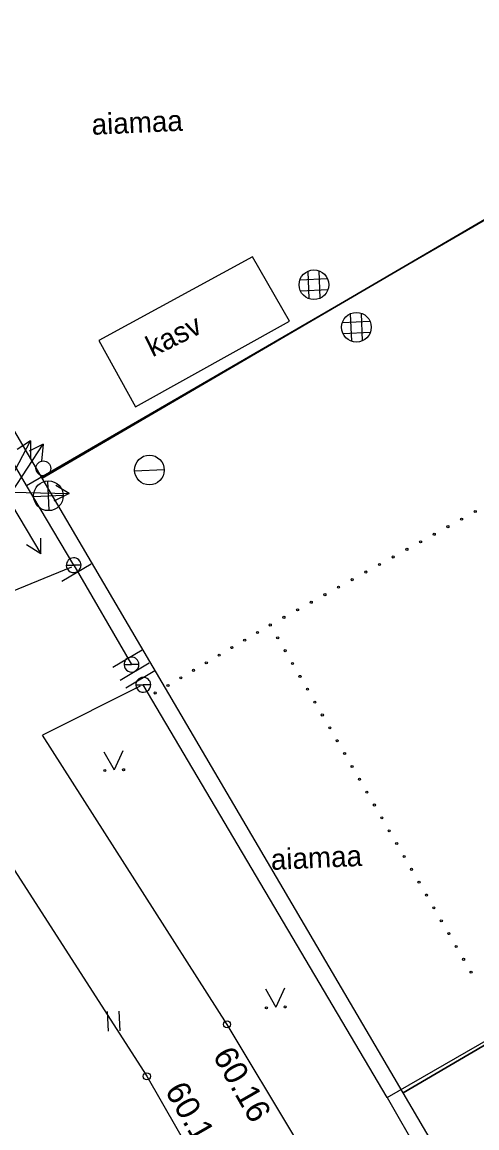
# Model space of a CAD drawing. Extents: x 641437 to 641812, y 6456733 to 6457073.
# Drawn here: x 641665.82 to 641681.13, y 6456919.96 to 6456957.16 of the extents above; entities that cross this region are included whole.
import ezdxf

# ---------------------------------------------------------------- set-up
doc = ezdxf.new("R2010")
doc.units = 0
for name, color, linetype in [('Level 1', 7, 'Continuous'), ('Level 10', 7, 'Continuous'), ('Level 11', 7, 'Continuous'), ('Level 12', 7, 'Continuous'), ('Level 13', 7, 'Continuous'), ('Level 15', 7, 'Continuous'), ('Level 16', 7, 'Continuous'), ('Level 22', 7, 'Continuous'), ('Level 25', 7, 'Continuous'), ('Level 26', 7, 'Continuous'), ('Level 30', 7, 'Continuous'), ('Level 4', 7, 'Continuous'), ('Level 40', 7, 'Continuous'), ('Level 49', 7, 'Continuous'), ('Level 5', 7, 'Continuous'), ('Level 54', 7, 'Continuous'), ('Level 6', 7, 'Continuous'), ('Level 63', 7, 'Continuous'), ('Level 8', 7, 'Continuous')]:
    doc.layers.add(name, color=color, linetype=linetype)

# ---------------------------------------------------------------- blocks, each defined once
blk = doc.blocks.new('AAP2')
at = {"layer": 'Level 6'}
blk.add_circle((0, 0), 34.5, dxfattribs=at)
blk = doc.blocks.new('NOOL3')
at = {"layer": 'Level 11'}
for p, q in [((0, 0), (1924.78, -0.19)), ((1924.78, -0.19), (1467.36, 264.49)), ((1924.78, -0.19), (1419.83, -264.81))]:
    blk.add_line(p, q, dxfattribs=at)
blk = doc.blocks.new('KMURU2')
at = {"layer": 'Level 6'}
for p in [(-318, 628), (318, 628), (0, 0), (0, 0)]:
    blk.add_line(p, (0, 0), dxfattribs=at)
for centre in [(-318, -8), (318, -8)]:
    blk.add_circle(centre, 34.5, dxfattribs=at)
blk = doc.blocks.new('KHEIN3')
at = {"layer": 'Level 6'}
for p, q in [((-210.89, 335.09), (-210.89, -326.54)), ((182.28, 335.09), (182.28, -326.54))]:
    blk.add_line(p, q, dxfattribs=at)
blk = doc.blocks.new('PM5')
at = {"layer": 'Level 11'}
for p, q in [((0, 0), (-250, 0)), ((-250, 0), (0, 0)), ((250, 0), (0, 0)), ((0, 0), (250, 0))]:
    blk.add_line(p, q, dxfattribs=at)
for start, end in [(0, 180), (180, 0)]:
    blk.add_arc((0, 0), 250, start, end, dxfattribs=at)
blk = doc.blocks.new('PP3')
at = {"layer": 'Level 11'}
blk.add_circle((0, 0), 250, dxfattribs=at)
blk = doc.blocks.new('OK3')
at = {"layer": 'Level 13'}
for p, q in [((0, -500), (0, 500)), ((-500, 0), (500, 0)), ((-500, 0), (-500, 0)), ((-500, 0), (-500, 0))]:
    blk.add_line(p, q, dxfattribs=at)
blk.add_circle((0, 0), 500, dxfattribs=at)
blk = doc.blocks.new('OV2')
at = {"layer": 'Level 22'}
blk.add_line((-500, 0), (500, 0), dxfattribs=at)
blk.add_circle((0, 0), 500, dxfattribs=at)
blk = doc.blocks.new('OD')
at = {"layer": 'Level 26'}
for p, q in [((-189, 458), (-189, -461)), ((190, -466), (190, 461)), ((-464, 187), (462, 187)), ((459, -195), (-456, -195))]:
    blk.add_line(p, q, dxfattribs=at)
blk.add_circle((0, 0), 500, dxfattribs=at)
blk = doc.blocks.new('AAP3')
at = {"layer": 'Level 6'}
blk.add_circle((0, 0), 34.5, dxfattribs=at)
blk = doc.blocks.new('KMURU4')
at = {"layer": 'Level 6'}
for p in [(-318, 628), (318, 628), (0, 0), (0, 0)]:
    blk.add_line(p, (0, 0), dxfattribs=at)
for centre in [(-318, -8), (318, -8)]:
    blk.add_circle(centre, 34.5, dxfattribs=at)
blk = doc.blocks.new('KHEIN5')
at = {"layer": 'Level 6'}
for p, q in [((-210.89, 335.09), (-210.89, -326.54)), ((182.28, 335.09), (182.28, -326.54))]:
    blk.add_line(p, q, dxfattribs=at)
blk = doc.blocks.new('PM6')
at = {"layer": 'Level 12'}
for p, q in [((0, 0), (-250, 0)), ((-250, 0), (0, 0)), ((250, 0), (0, 0)), ((0, 0), (250, 0))]:
    blk.add_line(p, q, dxfattribs=at)
for start, end in [(0, 180), (180, 0)]:
    blk.add_arc((0, 0), 250, start, end, dxfattribs=at)
blk = doc.blocks.new('PP4')
at = {"layer": 'Level 12'}
blk.add_circle((0, 0), 250, dxfattribs=at)
blk = doc.blocks.new('OK4')
at = {"layer": 'Level 15'}
for p, q in [((0, -500), (0, 500)), ((-500, 0), (500, 0)), ((-500, 0), (-500, 0)), ((-500, 0), (-500, 0))]:
    blk.add_line(p, q, dxfattribs=at)
blk.add_circle((0, 0), 500, dxfattribs=at)
blk = doc.blocks.new('OV3')
at = {"layer": 'Level 16'}
blk.add_line((-500, 0), (500, 0), dxfattribs=at)
blk.add_circle((0, 0), 500, dxfattribs=at)
blk = doc.blocks.new('OD0')
at = {"layer": 'Level 25'}
for p, q in [((-189, 458), (-189, -461)), ((190, -466), (190, 461)), ((-464, 187), (462, 187)), ((459, -195), (-456, -195))]:
    blk.add_line(p, q, dxfattribs=at)
blk.add_circle((0, 0), 500, dxfattribs=at)

msp = doc.modelspace()

# ---------------------------------------------------------------- linework, layer by layer
at = {"layer": 'Level 10'}
for points in [[(641654.35, 6456962.517), (641683.171, 6456979.392), (641682.38, 6456980.748), (641685.089, 6456982.37), (641698.021, 6456960.239), (641666.497, 6456941.822)], [(641666.497, 6456941.822), (641698.021, 6456960.239), (641699.798, 6456961.249), (641704.785, 6456952.915), (641700.057, 6456950.551), (641707.416, 6456937.979), (641678.643, 6456921.137)], [(641678.643, 6456921.137), (641707.416, 6456937.979), (641708.813, 6456935.6), (641717.593, 6456920.589), (641725.602, 6456906.915), (641696.868, 6456890.094)]]:
    msp.add_lwpolyline(points, close=True, dxfattribs=at)
at = {"layer": 'Level 12'}
for p, q in [((641665.207, 6456941.356), (641666.097, 6456943.069)), ((641666.097, 6456943.069), (641665.65, 6456942.787)), ((641666.097, 6456943.069), (641666.099, 6456942.495)), ((641665.473, 6456941.35), (641667.402, 6456941.297)), ((641667.402, 6456941.297), (641666.954, 6456941.576)), ((641667.402, 6456941.297), (641666.886, 6456941.045))]:
    msp.add_line(p, q, dxfattribs=at)
for points in [[(641654.35, 6456962.517), (641683.171, 6456979.392), (641682.38, 6456980.748), (641685.089, 6456982.37), (641698.021, 6456960.239), (641666.497, 6456941.822)], [(641666.497, 6456941.822), (641698.021, 6456960.239), (641699.798, 6456961.249), (641704.785, 6456952.915), (641700.057, 6456950.551), (641707.416, 6456937.979), (641678.643, 6456921.137)], [(641678.643, 6456921.137), (641707.416, 6456937.979), (641708.813, 6456935.6), (641717.593, 6456920.589), (641725.602, 6456906.915), (641696.868, 6456890.094)]]:
    msp.add_lwpolyline(points, close=True, dxfattribs=at)
at = {"layer": 'Level 30'}
for centre in [(641672.715, 6456923.442), (641670.016, 6456921.694)]:
    msp.add_circle(centre, 0.12, dxfattribs=at)
at = {"layer": 'Level 4'}
for p, q in [((641665.968, 6456941.569), (641646.577, 6456974.754)), ((641667.155, 6456938.35), (641668.139, 6456938.938)), ((641667.554, 6456938.889), (641669.499, 6456935.546)), ((641668.871, 6456935.459), (641669.854, 6456936.047)), ((641678.11, 6456920.977), (641703.745, 6456935.81)), ((641669.115, 6456935.021), (641670.099, 6456935.609)), ((641669.307, 6456934.76), (641670.29, 6456935.347)), ((641678.11, 6456920.977), (641669.898, 6456934.865)), ((641678.11, 6456920.977), (641680.08, 6456917.54))]:
    msp.add_line(p, q, dxfattribs=at)
msp.add_lwpolyline([(641667.554, 6456938.889), (641665.968, 6456941.569), (641682.539, 6456951.166)], dxfattribs=at)
for centre in [(641672.715, 6456923.442), (641670.016, 6456921.694)]:
    msp.add_circle(centre, 0.12, dxfattribs=at)
at = {"layer": 'Level 40'}
for points in [[(641666.497, 6456941.822), (641654.35, 6456962.517), (641683.171, 6456979.392), (641682.38, 6456980.748), (641682.38, 6456980.748), (641685.089, 6456982.37), (641698.021, 6456960.239)], [(641678.643, 6456921.137), (641666.497, 6456941.822), (641698.021, 6456960.239), (641699.798, 6456961.249), (641704.59, 6456953.237), (641700.057, 6456950.551), (641707.416, 6456937.979)]]:
    msp.add_lwpolyline(points, close=True, dxfattribs=at)
msp.add_lwpolyline([(641678.643, 6456921.137), (641707.416, 6456937.979), (641708.813, 6456935.6), (641717.593, 6456920.589), (641725.602, 6456906.915), (641696.868, 6456890.094), (641678.643, 6456921.137)], dxfattribs=at)
at = {"layer": 'Level 49'}
for p, q in [((641666.497, 6456941.822), (641666.497, 6456941.822)), ((641678.643, 6456921.137), (641678.643, 6456921.137))]:
    msp.add_line(p, q, dxfattribs=at)
at = {"layer": 'Level 5'}
for p, q in [((641667.477, 6456938.822), (641663.843, 6456937.329)), ((641667.477, 6456938.822), (641663.843, 6456937.329)), ((641669.787, 6456934.817), (641666.502, 6456933.167)), ((641669.787, 6456934.817), (641666.502, 6456933.167))]:
    msp.add_line(p, q, dxfattribs=at)
for points in [[(641650.573, 6456951.219), (641659.685, 6456937.75), (641670.016, 6456921.694), (641680.52, 6456903.382), (641691.135, 6456885.65), (641698.476, 6456872.833), (641701.101, 6456867.732)], [(641650.573, 6456951.219), (641659.685, 6456937.75), (641670.016, 6456921.694), (641680.52, 6456903.382), (641691.135, 6456885.65), (641698.476, 6456872.833), (641701.101, 6456867.732)], [(641677.28, 6456915.855), (641672.715, 6456923.442), (641666.502, 6456933.167)], [(641677.28, 6456915.855), (641672.715, 6456923.442), (641666.502, 6456933.167)]]:
    msp.add_lwpolyline(points, dxfattribs=at)
at = {"layer": 'Level 54'}
for p, q in [((641666.497, 6456941.822), (641666.497, 6456941.822)), ((641678.643, 6456921.137), (641678.643, 6456921.137))]:
    msp.add_line(p, q, dxfattribs=at)
at = {"layer": 'Level 63'}
msp.add_lwpolyline([(641669.64, 6456944.22), (641674.823, 6456947.098), (641673.577, 6456949.267), (641668.404, 6456946.446)], close=True, dxfattribs=at)
msp.add_lwpolyline([(641669.64, 6456944.22), (641674.823, 6456947.098), (641673.577, 6456949.267), (641668.404, 6456946.446)], close=True, dxfattribs=at)
at = {"layer": 'Level 8'}
for p, q in [((641665.968, 6456941.569), (641646.577, 6456974.754)), ((641667.155, 6456938.35), (641668.139, 6456938.938)), ((641667.554, 6456938.889), (641669.499, 6456935.546)), ((641668.871, 6456935.459), (641669.854, 6456936.047)), ((641678.11, 6456920.977), (641703.745, 6456935.81)), ((641669.115, 6456935.021), (641670.099, 6456935.609)), ((641669.307, 6456934.76), (641670.29, 6456935.347)), ((641678.11, 6456920.977), (641669.898, 6456934.865)), ((641678.11, 6456920.977), (641680.08, 6456917.54))]:
    msp.add_line(p, q, dxfattribs=at)
msp.add_lwpolyline([(641667.554, 6456938.889), (641665.968, 6456941.569), (641682.539, 6456951.166)], dxfattribs=at)

# ---------------------------------------------------------------- block references
at = {"layer": 'Level 1', "xscale": 0.0009998993786425455, "yscale": 0.0009998993786425455, "rotation": 2.563969261592903}
msp.add_blockref('OV3', (641670.101, 6456942.092), dxfattribs=at)
msp.add_blockref('OV3', (641670.101, 6456942.092), dxfattribs=at)
at = {"layer": 'Level 11', "xscale": 0.0009998993786425455}
for name, p, yscale, rotation in [('NOOL3', (641665.473, 6456941.35), 0.0009998993786425458, 56.68707575487264), ('PP3', (641666.531, 6456942.146), 0.0009998993786425455, 2.563969261592903), ('PP3', (641666.531, 6456942.146), 0.0009998993786425455, 2.563969261592903), ('NOOL3', (641665.464, 6456940.927), 0.0009998993786425458, -59.11317290354373), ('PM5', (641667.554, 6456938.889), 0.0009998993786425455, 2.563969261592903), ('PM5', (641667.554, 6456938.889), 0.0009998993786425455, 2.563969261592903), ('PM5', (641669.499, 6456935.546), 0.0009998993786425455, 2.563969261592903), ('PM5', (641669.499, 6456935.546), 0.0009998993786425455, 2.563969261592903), ('PM5', (641669.898, 6456934.865), 0.0009998993786425455, 2.563969261592903), ('PM5', (641669.898, 6456934.865), 0.0009998993786425455, 2.563969261592903)]:
    msp.add_blockref(name, p, dxfattribs=dict(at, yscale=yscale, rotation=rotation))
at = {"layer": 'Level 12', "xscale": 0.0009998993786425455, "yscale": 0.0009998993786425455, "rotation": 2.563969261592903}
for name, p in [('PP4', (641666.531, 6456942.146)), ('PP4', (641666.531, 6456942.146)), ('PM6', (641667.554, 6456938.889)), ('PM6', (641667.554, 6456938.889)), ('PM6', (641669.499, 6456935.546)), ('PM6', (641669.499, 6456935.546)), ('PM6', (641669.898, 6456934.865)), ('PM6', (641669.898, 6456934.865))]:
    msp.add_blockref(name, p, dxfattribs=at)
at = {"layer": 'Level 13', "xscale": 0.0009998993786425455, "yscale": 0.0009998993786425455, "rotation": 2.563969261592903}
msp.add_blockref('OK3', (641666.703, 6456941.225), dxfattribs=at)
msp.add_blockref('OK3', (641666.703, 6456941.225), dxfattribs=at)
at = {"layer": 'Level 15', "xscale": 0.0009998993786425455, "yscale": 0.0009998993786425455, "rotation": 2.563969261592903}
msp.add_blockref('OK4', (641666.703, 6456941.225), dxfattribs=at)
msp.add_blockref('OK4', (641666.703, 6456941.225), dxfattribs=at)
at = {"layer": 'Level 22', "xscale": 0.0009998993786425455, "yscale": 0.0009998993786425455, "rotation": 2.563969261592903}
msp.add_blockref('OV2', (641670.101, 6456942.092), dxfattribs=at)
msp.add_blockref('OV2', (641670.101, 6456942.092), dxfattribs=at)
at = {"layer": 'Level 25', "xscale": 0.0009998993786425455, "yscale": 0.0009998993786425455, "rotation": 2.563969261592903}
for p in [(641675.643, 6456948.326), (641675.643, 6456948.326), (641677.071, 6456946.894), (641677.071, 6456946.894)]:
    msp.add_blockref('OD0', p, dxfattribs=at)
at = {"layer": 'Level 26', "xscale": 0.0009998993786425455, "yscale": 0.0009998993786425455, "rotation": 2.563969261592903}
for p in [(641675.643, 6456948.326), (641675.643, 6456948.326), (641677.071, 6456946.894), (641677.071, 6456946.894)]:
    msp.add_blockref('OD', p, dxfattribs=at)
at = {"layer": 'Level 6'}
for name, p, xscale, yscale, rotation in [('AAP2', (641681.072, 6456940.694), 0.0010513432017743261, 0.0010513432017743261, -151.06855832874365), ('AAP3', (641681.072, 6456940.694), 0.0010513432017743261, 0.0010513432017743261, -151.06855832874365), ('AAP2', (641680.152, 6456940.186), 0.0010513432017743261, 0.0010513432017743261, -151.06855832874365), ('AAP3', (641680.152, 6456940.186), 0.0010513432017743261, 0.0010513432017743261, -151.06855832874365), ('AAP2', (641680.612, 6456940.44), 0.0010513432017743261, 0.0010513432017743261, -151.06855832874365), ('AAP3', (641680.612, 6456940.44), 0.0010513432017743261, 0.0010513432017743261, -151.06855832874365), ('AAP2', (641679.692, 6456939.931), 0.0010513432017743261, 0.0010513432017743261, -151.06855832874365), ('AAP3', (641679.692, 6456939.931), 0.0010513432017743261, 0.0010513432017743261, -151.06855832874365), ('AAP2', (641678.772, 6456939.423), 0.0010513432017743261, 0.0010513432017743261, -151.06855832874365), ('AAP3', (641678.772, 6456939.423), 0.0010513432017743261, 0.0010513432017743261, -151.06855832874365), ('AAP2', (641679.232, 6456939.677), 0.0010513432017743261, 0.0010513432017743261, -151.06855832874365), ('AAP3', (641679.232, 6456939.677), 0.0010513432017743261, 0.0010513432017743261, -151.06855832874365), ('AAP2', (641678.311, 6456939.168), 0.0010513432017743261, 0.0010513432017743261, -151.06855832874365), ('AAP3', (641678.311, 6456939.168), 0.0010513432017743261, 0.0010513432017743261, -151.06855832874365), ('AAP2', (641677.391, 6456938.66), 0.0010513432017743261, 0.0010513432017743261, -151.06855832874365), ('AAP3', (641677.391, 6456938.66), 0.0010513432017743261, 0.0010513432017743261, -151.06855832874365), ('AAP2', (641677.851, 6456938.914), 0.0010513432017743261, 0.0010513432017743261, -151.06855832874365), ('AAP3', (641677.851, 6456938.914), 0.0010513432017743261, 0.0010513432017743261, -151.06855832874365), ('AAP2', (641676.931, 6456938.405), 0.0010513432017743261, 0.0010513432017743261, -151.06855832874365), ('AAP3', (641676.931, 6456938.405), 0.0010513432017743261, 0.0010513432017743261, -151.06855832874365), ('AAP2', (641676.471, 6456938.151), 0.0010513432017743261, 0.0010513432017743261, -151.06855832874365), ('AAP3', (641676.471, 6456938.151), 0.0010513432017743261, 0.0010513432017743261, -151.06855832874365), ('AAP2', (641675.551, 6456937.643), 0.0010513432017743261, 0.0010513432017743261, -151.06855832874365), ('AAP3', (641675.551, 6456937.643), 0.0010513432017743261, 0.0010513432017743261, -151.06855832874365), ('AAP2', (641676.011, 6456937.897), 0.0010513432017743261, 0.0010513432017743261, -151.06855832874365), ('AAP3', (641676.011, 6456937.897), 0.0010513432017743261, 0.0010513432017743261, -151.06855832874365), ('AAP2', (641675.091, 6456937.388), 0.0010513432017743261, 0.0010513432017743261, -151.06855832874365), ('AAP3', (641675.091, 6456937.388), 0.0010513432017743261, 0.0010513432017743261, -151.06855832874365), ('AAP2', (641674.171, 6456936.88), 0.0010513432017743261, 0.0010513432017743261, -151.06855832874365), ('AAP3', (641674.171, 6456936.88), 0.0010513432017743261, 0.0010513432017743261, -151.06855832874365), ('AAP2', (641674.631, 6456937.134), 0.0010513432017743261, 0.0010513432017743261, -151.06855832874365), ('AAP3', (641674.631, 6456937.134), 0.0010513432017743261, 0.0010513432017743261, -151.06855832874365), ('AAP2', (641673.741, 6456936.625), 0.0009998993786425453, 0.0009998993786425455, -149.40510954818794), ('AAP3', (641673.741, 6456936.625), 0.0009998993786425453, 0.0009998993786425455, -149.40510954818794), ('AAP2', (641674.421, 6456936.447), 0.0009998993786425458, 0.0009998993786425455, -59.945657357706125), ('AAP3', (641674.421, 6456936.447), 0.0009998993786425458, 0.0009998993786425455, -59.945657357706125), ('AAP2', (641672.88, 6456936.116), 0.0009998993786425453, 0.0009998993786425455, -149.40510954818794), ('AAP3', (641672.88, 6456936.116), 0.0009998993786425453, 0.0009998993786425455, -149.40510954818794), ('AAP2', (641673.31, 6456936.371), 0.0009998993786425453, 0.0009998993786425455, -149.40510954818794), ('AAP3', (641673.31, 6456936.371), 0.0009998993786425453, 0.0009998993786425455, -149.40510954818794), ('AAP2', (641672.449, 6456935.862), 0.0009998993786425453, 0.0009998993786425455, -149.40510954818794), ('AAP3', (641672.449, 6456935.862), 0.0009998993786425453, 0.0009998993786425455, -149.40510954818794), ('AAP2', (641674.672, 6456936.014), 0.0009998993786425458, 0.0009998993786425455, -59.945657357706125), ('AAP3', (641674.672, 6456936.014), 0.0009998993786425458, 0.0009998993786425455, -59.945657357706125), ('AAP2', (641671.589, 6456935.353), 0.0009998993786425453, 0.0009998993786425455, -149.40510954818794), ('AAP3', (641671.589, 6456935.353), 0.0009998993786425453, 0.0009998993786425455, -149.40510954818794), ('AAP2', (641672.019, 6456935.607), 0.0009998993786425453, 0.0009998993786425455, -149.40510954818794), ('AAP3', (641672.019, 6456935.607), 0.0009998993786425453, 0.0009998993786425455, -149.40510954818794), ('AAP2', (641674.922, 6456935.581), 0.0009998993786425458, 0.0009998993786425455, -59.945657357706125), ('AAP3', (641674.922, 6456935.581), 0.0009998993786425458, 0.0009998993786425455, -59.945657357706125), ('AAP2', (641671.158, 6456935.098), 0.0009998993786425453, 0.0009998993786425455, -149.40510954818794), ('AAP3', (641671.158, 6456935.098), 0.0009998993786425453, 0.0009998993786425455, -149.40510954818794), ('AAP2', (641675.172, 6456935.149), 0.0009998993786425458, 0.0009998993786425455, -59.945657357706125), ('AAP3', (641675.172, 6456935.149), 0.0009998993786425458, 0.0009998993786425455, -59.945657357706125), ('AAP2', (641670.298, 6456934.59), 0.0009998993786425453, 0.0009998993786425455, -149.40510954818794), ('AAP3', (641670.298, 6456934.59), 0.0009998993786425453, 0.0009998993786425455, -149.40510954818794), ('AAP2', (641670.728, 6456934.844), 0.0009998993786425453, 0.0009998993786425455, -149.40510954818794), ('AAP3', (641670.728, 6456934.844), 0.0009998993786425453, 0.0009998993786425455, -149.40510954818794), ('AAP2', (641675.423, 6456934.716), 0.0009998993786425458, 0.0009998993786425455, -59.945657357706125), ('AAP3', (641675.423, 6456934.716), 0.0009998993786425458, 0.0009998993786425455, -59.945657357706125), ('AAP2', (641675.673, 6456934.283), 0.0009998993786425458, 0.0009998993786425455, -59.945657357706125), ('AAP3', (641675.673, 6456934.283), 0.0009998993786425458, 0.0009998993786425455, -59.945657357706125), ('AAP2', (641675.924, 6456933.85), 0.0009998993786425458, 0.0009998993786425455, -59.945657357706125), ('AAP3', (641675.924, 6456933.85), 0.0009998993786425458, 0.0009998993786425455, -59.945657357706125), ('AAP2', (641676.174, 6456933.418), 0.0009998993786425458, 0.0009998993786425455, -59.945657357706125), ('AAP3', (641676.174, 6456933.418), 0.0009998993786425458, 0.0009998993786425455, -59.945657357706125), ('AAP2', (641676.424, 6456932.985), 0.0009998993786425458, 0.0009998993786425455, -59.945657357706125), ('AAP3', (641676.424, 6456932.985), 0.0009998993786425458, 0.0009998993786425455, -59.945657357706125), ('KMURU2', (641668.917, 6456932.003), 0.0009998993786425455, 0.0009998993786425455, 2.563969261592903), ('KMURU4', (641668.917, 6456932.003), 0.0009998993786425455, 0.0009998993786425455, 2.563969261592903), ('AAP2', (641676.675, 6456932.552), 0.0009998993786425458, 0.0009998993786425455, -59.945657357706125), ('AAP3', (641676.675, 6456932.552), 0.0009998993786425458, 0.0009998993786425455, -59.945657357706125), ('AAP2', (641676.925, 6456932.12), 0.0009998993786425458, 0.0009998993786425455, -59.945657357706125), ('AAP3', (641676.925, 6456932.12), 0.0009998993786425458, 0.0009998993786425455, -59.945657357706125), ('AAP2', (641677.176, 6456931.687), 0.0009998993786425458, 0.0009998993786425455, -59.945657357706125), ('AAP3', (641677.176, 6456931.687), 0.0009998993786425458, 0.0009998993786425455, -59.945657357706125), ('AAP2', (641677.426, 6456931.254), 0.0009998993786425458, 0.0009998993786425455, -59.945657357706125), ('AAP3', (641677.426, 6456931.254), 0.0009998993786425458, 0.0009998993786425455, -59.945657357706125), ('AAP2', (641677.676, 6456930.821), 0.0009998993786425458, 0.0009998993786425455, -59.945657357706125), ('AAP3', (641677.676, 6456930.821), 0.0009998993786425458, 0.0009998993786425455, -59.945657357706125), ('AAP2', (641677.927, 6456930.389), 0.0009998993786425458, 0.0009998993786425455, -59.945657357706125), ('AAP3', (641677.927, 6456930.389), 0.0009998993786425458, 0.0009998993786425455, -59.945657357706125), ('AAP2', (641678.177, 6456929.956), 0.0009998993786425458, 0.0009998993786425455, -59.945657357706125), ('AAP3', (641678.177, 6456929.956), 0.0009998993786425458, 0.0009998993786425455, -59.945657357706125), ('AAP2', (641678.427, 6456929.523), 0.0009998993786425458, 0.0009998993786425455, -59.945657357706125), ('AAP3', (641678.427, 6456929.523), 0.0009998993786425458, 0.0009998993786425455, -59.945657357706125), ('AAP2', (641678.678, 6456929.09), 0.0009998993786425458, 0.0009998993786425455, -59.945657357706125), ('AAP3', (641678.678, 6456929.09), 0.0009998993786425458, 0.0009998993786425455, -59.945657357706125), ('AAP2', (641678.928, 6456928.658), 0.0009998993786425458, 0.0009998993786425455, -59.945657357706125), ('AAP3', (641678.928, 6456928.658), 0.0009998993786425458, 0.0009998993786425455, -59.945657357706125), ('AAP2', (641679.179, 6456928.225), 0.0009998993786425458, 0.0009998993786425455, -59.945657357706125), ('AAP3', (641679.179, 6456928.225), 0.0009998993786425458, 0.0009998993786425455, -59.945657357706125), ('AAP2', (641679.429, 6456927.792), 0.0009998993786425458, 0.0009998993786425455, -59.945657357706125), ('AAP3', (641679.429, 6456927.792), 0.0009998993786425458, 0.0009998993786425455, -59.945657357706125), ('AAP2', (641679.679, 6456927.36), 0.0009998993786425458, 0.0009998993786425455, -59.945657357706125), ('AAP3', (641679.679, 6456927.36), 0.0009998993786425458, 0.0009998993786425455, -59.945657357706125), ('AAP2', (641679.93, 6456926.927), 0.0009998993786425458, 0.0009998993786425455, -59.945657357706125), ('AAP3', (641679.93, 6456926.927), 0.0009998993786425458, 0.0009998993786425455, -59.945657357706125), ('AAP2', (641680.18, 6456926.494), 0.0009998993786425458, 0.0009998993786425455, -59.945657357706125), ('AAP3', (641680.18, 6456926.494), 0.0009998993786425458, 0.0009998993786425455, -59.945657357706125), ('AAP2', (641680.431, 6456926.061), 0.0009998993786425458, 0.0009998993786425455, -59.945657357706125), ('AAP3', (641680.431, 6456926.061), 0.0009998993786425458, 0.0009998993786425455, -59.945657357706125), ('AAP2', (641680.681, 6456925.629), 0.0009998993786425458, 0.0009998993786425455, -59.945657357706125), ('AAP3', (641680.681, 6456925.629), 0.0009998993786425458, 0.0009998993786425455, -59.945657357706125), ('AAP2', (641680.931, 6456925.196), 0.0009998993786425458, 0.0009998993786425455, -59.945657357706125), ('AAP3', (641680.931, 6456925.196), 0.0009998993786425458, 0.0009998993786425455, -59.945657357706125), ('KMURU2', (641674.358, 6456924.021), 0.0009998993786425455, 0.0009998993786425455, 2.563969261592903), ('KMURU4', (641674.358, 6456924.021), 0.0009998993786425455, 0.0009998993786425455, 2.563969261592903), ('KHEIN3', (641668.906, 6456923.546), 0.0009998993786425455, 0.0009998993786425455, 2.563969261592903), ('KHEIN5', (641668.906, 6456923.546), 0.0009998993786425455, 0.0009998993786425455, 2.563969261592903)]:
    msp.add_blockref(name, p, dxfattribs=dict(at, xscale=xscale, yscale=yscale, rotation=rotation))

# ---------------------------------------------------------------- texts
at = {"layer": 'Level 30'}
for s, p in [('60.16', (641672.215, 6456922.391)), ('60.10', (641670.607, 6456921.213))]:
    msp.add_text(s, height=0.7999, rotation=299.8378, dxfattribs=at).set_placement(p)
at = {"layer": 'Level 4'}
for s, p in [('60.16', (641672.215, 6456922.391)), ('60.10', (641670.607, 6456921.213))]:
    msp.add_text(s, height=0.7999, rotation=299.8378, dxfattribs=at).set_placement(p)
at = {"layer": 'Level 6'}
for p in [(641668.172, 6456953.369), (641668.172, 6456953.369), (641674.206, 6456928.636), (641674.206, 6456928.636)]:
    msp.add_text('aiamaa', height=0.6999, rotation=2.564, dxfattribs=at).set_placement(p)
at = {"layer": 'Level 63'}
msp.add_text('kasv', height=0.6999, rotation=26.1388, dxfattribs=at).set_placement((641670.205, 6456945.88))
msp.add_text('kasv', height=0.6999, rotation=26.1388, dxfattribs=at).set_placement((641670.205, 6456945.88))

doc.saveas('drawing.dxf')
